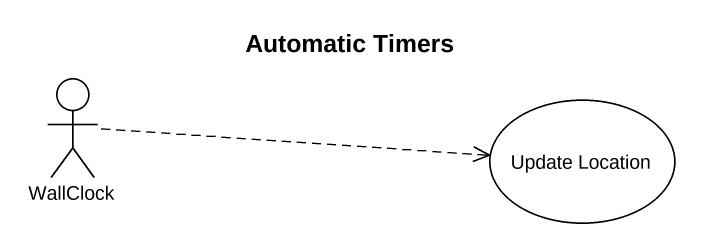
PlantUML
@startuml
title Automatic Timers
actor WallClock
usecase "Update Location" as Update_Location
WallClock .right.> Update_Location
@enduml
